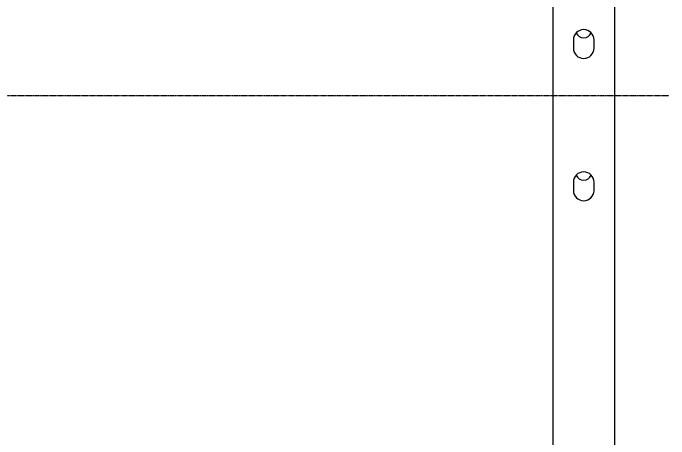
# Model space of a CAD drawing. Header units: millimetres. Extents: x 9226 to 36041, y 16031 to 21779.
# Drawn here: x 18185.9 to 18503.9, y 17343 to 17549.5 of the extents above; entities that cross this region are included whole.
import ezdxf

# ---------------------------------------------------------------- set-up
doc = ezdxf.new("R2010")
doc.units = ezdxf.units.MM
doc.linetypes.add('CENTER', pattern=[0.6, 0.375, -0.075, 0.075, -0.075])
doc.layers.add('center', color=1, linetype='CENTER')

msp = doc.modelspace()

# ---------------------------------------------------------------- linework, layer by layer
at = {"color": 7, "linetype": 'Continuous', "lineweight": -3}
for p, q in [((18447.626, 17843.252), (18447.626, 17170.752)), ((18477.626, 17843.252), (18477.626, 17170.752)), ((18457.626, 17536.502), (18457.626, 17532.502)), ((18467.626, 17532.502), (18467.626, 17536.502)), ((18457.626, 17467.502), (18457.626, 17463.502)), ((18467.626, 17463.502), (18467.626, 17467.502))]:
    msp.add_line(p, q, dxfattribs=at)
for centre, radius, start, end in [((18462.626, 17536.502), 5, 0, 180), ((18462.626, 17541.502), 4, 203.97025, 336.02975), ((18462.626, 17532.502), 5, 180, 0), ((18462.626, 17467.502), 5, 0, 180), ((18462.626, 17472.502), 4, 203.97025, 336.02975), ((18462.626, 17463.502), 5, 180, 0)]:
    msp.add_arc(centre, radius, start, end, dxfattribs=at)
at = {"layer": 'center', "lineweight": -3}
msp.add_line((17855.384, 17509.502), (18503.947, 17509.502), dxfattribs=at)

doc.saveas('drawing.dxf')
